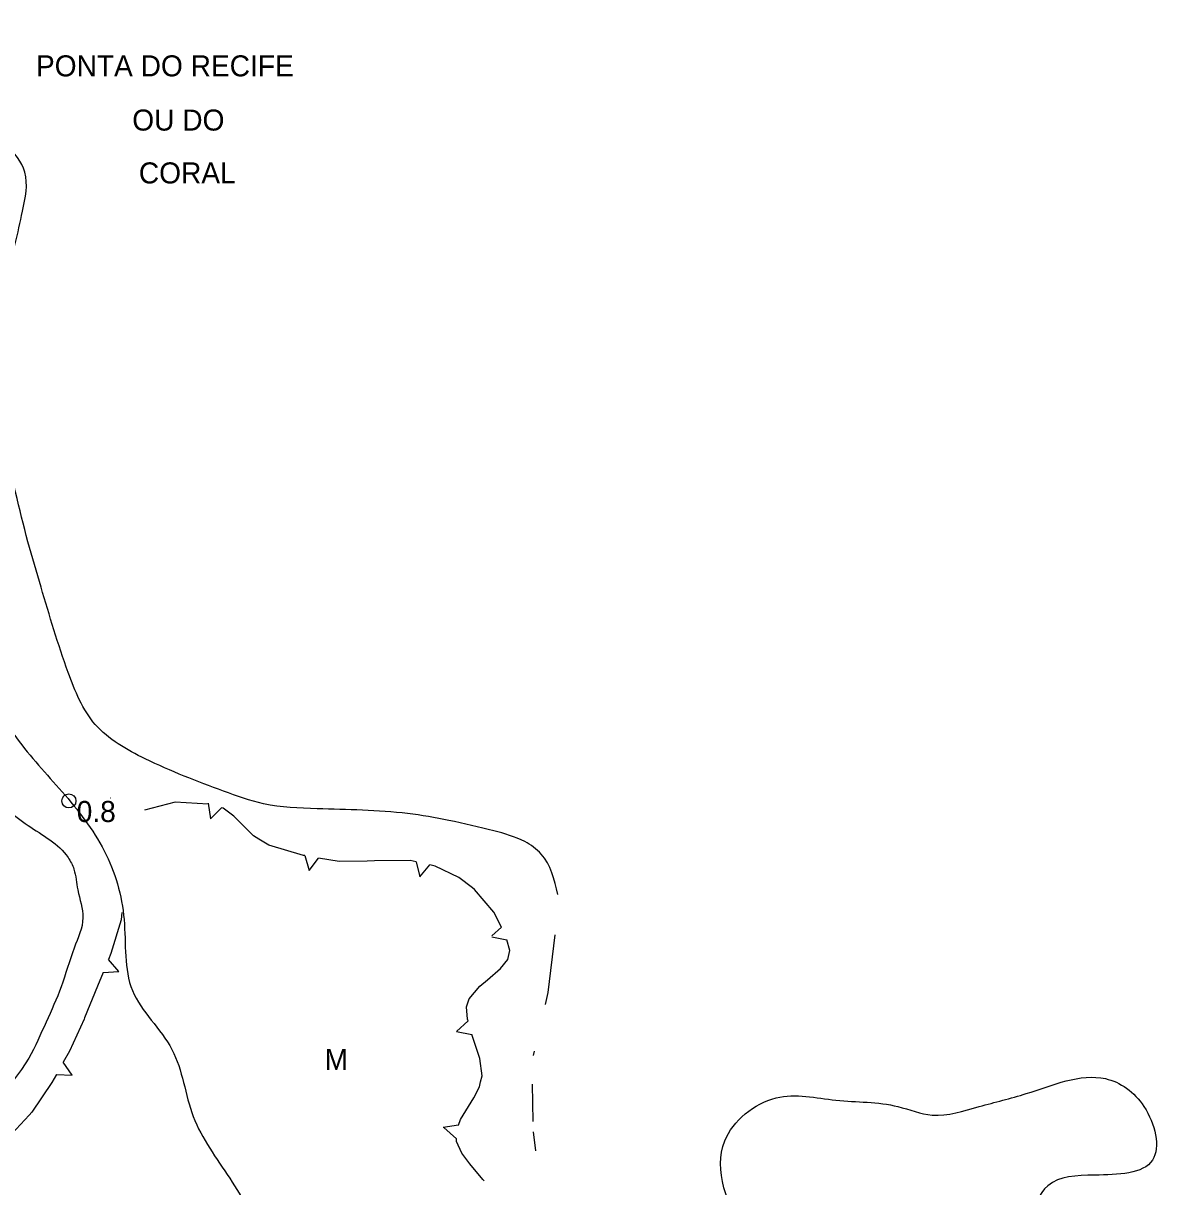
# Model space of a CAD drawing. Extents: x 699583 to 742872, y 945858 to 952018.
# Drawn here: x 712612.5 to 712774.8, y 951409.2 to 951575.1 of the extents above; entities that cross this region are included whole.
import ezdxf

# ---------------------------------------------------------------- set-up
doc = ezdxf.new("R2010")
doc.units = 0
for name, color, linetype in [('Level 1', 7, 'Continuous'), ('Level 28', 7, 'Continuous'), ('Level 31', 7, 'Continuous'), ('Level 41', 7, 'Continuous')]:
    doc.layers.add(name, color=color, linetype=linetype)

msp = doc.modelspace()

# ---------------------------------------------------------------- linework, layer by layer
at = {"layer": 'Level 1'}
msp.add_circle((712619.02, 951464.226), 1, dxfattribs=at)
msp.add_circle((712619.02, 951464.226), 1, dxfattribs=at)
at = {"layer": 'Level 28'}
msp.add_spline([(712603.72, 951492.5), (712604.273, 951490.409), (712606.758, 951482.08), (712611.538, 951473.22), (712618.048, 951465.54), (712624.058, 951457.13), (712626.888, 951447.3), (712628.088, 951437.19), (712633.718, 951428.78), (712636.768, 951419.22), (712641.958, 951410.41), (712647.028, 951401.7), (712652.068, 951392.93), (712657.688, 951384.57), (712660.098, 951374.62), (712661.108, 951364.59), (712659.939, 951357.373)], degree=3, dxfattribs=at)
msp.add_spline([(712603.72, 951492.5), (712604.273, 951490.409), (712606.758, 951482.08), (712611.538, 951473.22), (712618.048, 951465.54), (712624.058, 951457.13), (712626.888, 951447.3), (712628.088, 951437.19), (712633.718, 951428.78), (712636.768, 951419.22), (712641.958, 951410.41), (712647.028, 951401.7), (712652.068, 951392.93), (712657.688, 951384.57), (712660.098, 951374.62), (712661.108, 951364.59), (712659.939, 951357.373)], degree=3, dxfattribs=at)
at = {"layer": 'Level 31'}
for points in [[(712686.985, 951435.195), (712687.391, 951436.925), (712688.4, 951445.135)], [(712686.985, 951435.195), (712687.391, 951436.925), (712688.4, 951445.135)], [(712685.283, 951427.943), (712685.424, 951428.543)], [(712685.283, 951427.943), (712685.424, 951428.543)], [(712685.229, 951418.522), (712685.168, 951423.85)], [(712685.229, 951418.522), (712685.168, 951423.85)], [(712685.643, 951414.328), (712685.292, 951417.013)], [(712685.643, 951414.328), (712685.292, 951417.013)]]:
    msp.add_lwpolyline(points, dxfattribs=at)
for points in [[(712688.788, 951450.897), (712686.4, 951456.65), (712684.044, 951458.429), (712679.643, 951459.958), (712673.239, 951461.451), (712667.34, 951462.427), (712654.43, 951463.114), (712646.798, 951463.832), (712641.075, 951465.638), (712629.901, 951470.231), (712622.79, 951475.131), (712618.919, 951482.566), (712615.054, 951494.721), (712613.184, 951501.207), (712609.945, 951515.33), (712608.24, 951525.374), (712607.88, 951531.731), (712610.084, 951539.15), (712612.404, 951548.344), (712612.732, 951553.924), (712610.093, 951557.748), (712605.175, 951561.272), (712602.651, 951563.97), (712602.098, 951567.865), (712600.5, 951573.084), (712599.77, 951574.371), (712597.497, 951575.12), (712595.333, 951574.831), (712593.396, 951573.668), (712593.147, 951572.084), (712592.804, 951570.03), (712590.708, 951568.823), (712588.822, 951567.543), (712588.596, 951565.962), (712589.171, 951562.732), (712588.584, 951560.495), (712583.004, 951559.154), (712578.237, 951558.902), (712574.738, 951559.946), (712573.479, 951562.884), (712570.957, 951566.504), (712568.376, 951567.012), (712566.095, 951566.75), (712564.845, 951565.684), (712564.201, 951562.745), (712563.756, 951556.37), (712561.85, 951549.827), (712561.224, 951545.907), (712561.055, 951541.351), (712560.683, 951535.995), (712559.84, 951530.376), (712558.799, 951523.903), (712559.849, 951521.221), (712564.242, 951518.061), (712568.642, 951515.008), (712569.674, 951512.572), (712571.268, 951507.564), (712574.669, 951502.122), (712578.204, 951496.85), (712583.298, 951489.986)], [(712688.788, 951450.897), (712686.4, 951456.65), (712684.044, 951458.429), (712679.643, 951459.958), (712673.239, 951461.451), (712667.34, 951462.427), (712654.43, 951463.114), (712646.798, 951463.832), (712641.075, 951465.638), (712629.901, 951470.231), (712622.79, 951475.131), (712618.919, 951482.566), (712615.054, 951494.721), (712613.184, 951501.207), (712609.945, 951515.33), (712608.24, 951525.374), (712607.88, 951531.731), (712610.084, 951539.15), (712612.404, 951548.344), (712612.732, 951553.924), (712610.093, 951557.748), (712605.175, 951561.272), (712602.651, 951563.97), (712602.098, 951567.865), (712600.5, 951573.084), (712599.77, 951574.371), (712597.497, 951575.12), (712595.333, 951574.831), (712593.396, 951573.668), (712593.147, 951572.084), (712592.804, 951570.03), (712590.708, 951568.823), (712588.822, 951567.543), (712588.596, 951565.962), (712589.171, 951562.732), (712588.584, 951560.495), (712583.004, 951559.154), (712578.237, 951558.902), (712574.738, 951559.946), (712573.479, 951562.884), (712570.957, 951566.504), (712568.376, 951567.012), (712566.095, 951566.75), (712564.845, 951565.684), (712564.201, 951562.745), (712563.756, 951556.37), (712561.85, 951549.827), (712561.224, 951545.907), (712561.055, 951541.351), (712560.683, 951535.995), (712559.84, 951530.376), (712558.799, 951523.903), (712559.849, 951521.221), (712564.242, 951518.061), (712568.642, 951515.008), (712569.674, 951512.572), (712571.268, 951507.564), (712574.669, 951502.122), (712578.204, 951496.85), (712583.298, 951489.986)], [(712583.298, 951489.986), (712587.719, 951486.093), (712591.672, 951482.289), (712596.478, 951477.083), (712600.831, 951472.154), (712607.328, 951465.638), (712613.207, 951460.725), (712618.907, 951456.165), (712619.737, 951454.492), (712620.285, 951451.547), (712621.025, 951447.567), (712619.771, 951443.254), (712617.917, 951437.711), (712615.767, 951432.68), (712613.285, 951427.543), (712603.324, 951415.837), (712597.802, 951409.111), (712594.341, 951404.542), (712592.896, 951398.222), (712590.445, 951389.379), (712588.9, 951384.688), (712585.173, 951377.181), (712578.756, 951371.588), (712569.152, 951364.32), (712564.364, 951360.706), (712561.726, 951357.051), (712561.218, 951350.356), (712560.445, 951342.827), (712559.507, 951335.276), (712559.004, 951328.805), (712557.603, 951324.256), (712556.334, 951320.566), (712554.858, 951314.594), (712553.641, 951307.117), (712550.935, 951301.88), (712546.159, 951295.188), (712543.469, 951291.838), (712538.744, 951290.002), (712533.998, 951288.245), (712528.913, 951288.073), (712523.746, 951287.782), (712520.286, 951286.734), (712514.769, 951285.065), (712512.012, 951283.123), (712507.945, 951278.023), (712505.107, 951272.983), (712501.889, 951270.733), (712493.227, 951267.225), (712487.313, 951264.702), (712479.383, 951261.551), (712473.986, 951259.535), (712465.693, 951258.455), (712453.106, 951256.997), (712443.178, 951255.269), (712437.417, 951254.101), (712429.317, 951252.322), (712421.651, 951250.362), (712416.296, 951248.827), (712411.625, 951247.43)], [(712583.298, 951489.986), (712587.719, 951486.093), (712591.672, 951482.289), (712596.478, 951477.083), (712600.831, 951472.154), (712607.328, 951465.638), (712613.207, 951460.725), (712618.907, 951456.165), (712619.737, 951454.492), (712620.285, 951451.547), (712621.025, 951447.567), (712619.771, 951443.254), (712617.917, 951437.711), (712615.767, 951432.68), (712613.285, 951427.543), (712603.324, 951415.837), (712597.802, 951409.111), (712594.341, 951404.542), (712592.896, 951398.222), (712590.445, 951389.379), (712588.9, 951384.688), (712585.173, 951377.181), (712578.756, 951371.588), (712569.152, 951364.32), (712564.364, 951360.706), (712561.726, 951357.051), (712561.218, 951350.356), (712560.445, 951342.827), (712559.507, 951335.276), (712559.004, 951328.805), (712557.603, 951324.256), (712556.334, 951320.566), (712554.858, 951314.594), (712553.641, 951307.117), (712550.935, 951301.88), (712546.159, 951295.188), (712543.469, 951291.838), (712538.744, 951290.002), (712533.998, 951288.245), (712528.913, 951288.073), (712523.746, 951287.782), (712520.286, 951286.734), (712514.769, 951285.065), (712512.012, 951283.123), (712507.945, 951278.023), (712505.107, 951272.983), (712501.889, 951270.733), (712493.227, 951267.225), (712487.313, 951264.702), (712479.383, 951261.551), (712473.986, 951259.535), (712465.693, 951258.455), (712453.106, 951256.997), (712443.178, 951255.269), (712437.417, 951254.101), (712429.317, 951252.322), (712421.651, 951250.362), (712416.296, 951248.827), (712411.625, 951247.43)], [(712694.277, 951384.389), (712695.26, 951383.34), (712710.53, 951378.23), (712717.15, 951387.31), (712715.01, 951401.99), (712712.57, 951415.75), (712719.9, 951421.87), (712728.44, 951421.56), (712737.29, 951420.64), (712742.17, 951419.42), (712748.88, 951420.64), (712755.59, 951422.48), (712766.88, 951424.62), (712772.38, 951420.64), (712773.6, 951413), (712765.36, 951410.86), (712758.65, 951409.33), (712756.51, 951404.74), (712757.43, 951399.85), (712758.65, 951393.73), (712761.09, 951389.45), (712764.214, 951382.888)], [(712694.277, 951384.389), (712695.26, 951383.34), (712710.53, 951378.23), (712717.15, 951387.31), (712715.01, 951401.99), (712712.57, 951415.75), (712719.9, 951421.87), (712728.44, 951421.56), (712737.29, 951420.64), (712742.17, 951419.42), (712748.88, 951420.64), (712755.59, 951422.48), (712766.88, 951424.62), (712772.38, 951420.64), (712773.6, 951413), (712765.36, 951410.86), (712758.65, 951409.33), (712756.51, 951404.74), (712757.43, 951399.85), (712758.65, 951393.73), (712761.09, 951389.45), (712764.214, 951382.888)]]:
    msp.add_spline(points, degree=3, dxfattribs=at)
at = {"layer": 'Level 41'}
for p, q in [((712638.899, 951463.901), (712639.21, 951461.69)), ((712638.899, 951463.901), (712639.21, 951461.69)), ((712639.21, 951461.69), (712640.796, 951463.261)), ((712639.21, 951461.69), (712640.796, 951463.261)), ((712652.657, 951456.43), (712653.3, 951454.291)), ((712652.657, 951456.43), (712653.3, 951454.291)), ((712653.3, 951454.291), (712654.629, 951456.085)), ((712653.3, 951454.291), (712654.629, 951456.085)), ((712668.553, 951455.559), (712669.095, 951453.392)), ((712668.553, 951455.559), (712669.095, 951453.392)), ((712669.095, 951453.392), (712670.507, 951455.122)), ((712669.095, 951453.392), (712670.507, 951455.122)), ((712680.735, 951446.246), (712679.358, 951444.98)), ((712680.735, 951446.246), (712679.358, 951444.98)), ((712679.329, 951444.87), (712681.514, 951444.412)), ((712679.329, 951444.87), (712681.514, 951444.412)), ((712626.139, 951439.918), (712624.667, 951441.596)), ((712626.139, 951439.918), (712624.667, 951441.596)), ((712623.912, 951439.742), (712626.139, 951439.918)), ((712623.912, 951439.742), (712626.139, 951439.918)), ((712675.963, 951432.862), (712674.307, 951431.365)), ((712675.963, 951432.862), (712674.307, 951431.365)), ((712674.307, 951431.365), (712676.497, 951430.933)), ((712674.307, 951431.365), (712676.497, 951430.933)), ((712619.484, 951425.127), (712618.223, 951426.969)), ((712619.484, 951425.127), (712618.223, 951426.969)), ((712617.253, 951425.218), (712619.484, 951425.127)), ((712617.253, 951425.218), (712619.484, 951425.127)), ((712674.612, 951417.964), (712672.403, 951417.632)), ((712674.612, 951417.964), (712672.403, 951417.632)), ((712672.528, 951417.64), (712674.294, 951416.026)), ((712672.528, 951417.64), (712674.294, 951416.026))]:
    msp.add_line(p, q, dxfattribs=at)
for points in [[(712624.937, 951464.623), (712624.912, 951464.625)], [(712624.937, 951464.623), (712624.912, 951464.625)], [(712638.876, 951463.783), (712634.204, 951464.031), (712629.79, 951462.89)], [(712638.876, 951463.783), (712634.204, 951464.031), (712629.79, 951462.89)], [(712646.119, 951458.794), (712645.378, 951459.251), (712642.547, 951462.043), (712641.046, 951463.177), (712640.796, 951463.261)], [(712646.119, 951458.794), (712645.378, 951459.251), (712642.547, 951462.043), (712641.046, 951463.177), (712640.796, 951463.261)], [(712652.657, 951456.43), (712652.511, 951456.455), (712647.548, 951457.91), (712646.119, 951458.794)], [(712652.657, 951456.43), (712652.511, 951456.455), (712647.548, 951457.91), (712646.119, 951458.794)], [(712661.575, 951455.658), (712657.568, 951455.57), (712654.629, 951456.085)], [(712661.575, 951455.658), (712657.568, 951455.57), (712654.629, 951456.085)], [(712668.553, 951455.559), (712667.698, 951455.75), (712662.628, 951455.681), (712661.575, 951455.658)], [(712668.553, 951455.559), (712667.698, 951455.75), (712662.628, 951455.681), (712661.575, 951455.658)], [(712676.59, 951451.814), (712674.666, 951453.312), (712671.291, 951454.946), (712670.507, 951455.122)], [(712676.59, 951451.814), (712674.666, 951453.312), (712671.291, 951454.946), (712670.507, 951455.122)], [(712680.735, 951446.246), (712679.644, 951448.388), (712676.878, 951451.59), (712676.59, 951451.814)], [(712680.735, 951446.246), (712679.644, 951448.388), (712676.878, 951451.59), (712676.59, 951451.814)], [(712626.578, 951448.3), (712626.468, 951447.27), (712625.018, 951442.459), (712624.667, 951441.596)], [(712626.578, 951448.3), (712626.468, 951447.27), (712625.018, 951442.459), (712624.667, 951441.596)], [(712678.73, 951438.728), (712680.605, 951440.334), (712681.636, 951441.603), (712681.908, 951442.92), (712681.514, 951444.412)], [(712678.73, 951438.728), (712680.605, 951440.334), (712681.636, 951441.603), (712681.908, 951442.92), (712681.514, 951444.412)], [(712623.912, 951439.742), (712623.118, 951437.79), (712621.239, 951433.273)], [(712623.912, 951439.742), (712623.118, 951437.79), (712621.239, 951433.273)], [(712675.963, 951432.862), (712675.896, 951433.108), (712675.758, 951434.88), (712676.104, 951435.991), (712677.642, 951437.796), (712678.73, 951438.728)], [(712675.963, 951432.862), (712675.896, 951433.108), (712675.758, 951434.88), (712676.104, 951435.991), (712677.642, 951437.796), (712678.73, 951438.728)], [(712621.239, 951433.273), (712621.179, 951433.127), (712619.088, 951428.53), (712618.223, 951426.969)], [(712621.239, 951433.273), (712621.179, 951433.127), (712619.088, 951428.53), (712618.223, 951426.969)], [(712677.752, 951424.174), (712677.958, 951425.01), (712677.663, 951427.471), (712676.513, 951430.938)], [(712677.752, 951424.174), (712677.958, 951425.01), (712677.663, 951427.471), (712676.513, 951430.938)], [(712617.253, 951425.218), (712616.61, 951424.06), (712613.738, 951419.83), (712613.357, 951419.416)], [(712617.253, 951425.218), (712616.61, 951424.06), (712613.738, 951419.83), (712613.357, 951419.416)], [(712674.612, 951417.964), (712674.889, 951418.811), (712676.769, 951421.893), (712677.573, 951423.449), (712677.752, 951424.174)], [(712674.612, 951417.964), (712674.889, 951418.811), (712676.769, 951421.893), (712677.573, 951423.449), (712677.752, 951424.174)], [(712613.357, 951419.416), (712610.285, 951416.083), (712608.599, 951414.293)], [(712613.357, 951419.416), (712610.285, 951416.083), (712608.599, 951414.293)], [(712678.072, 951410.25), (712676.198, 951412.482), (712675.076, 951414.007), (712674.328, 951415.64), (712674.294, 951416.026)], [(712678.072, 951410.25), (712676.198, 951412.482), (712675.076, 951414.007), (712674.328, 951415.64), (712674.294, 951416.026)], [(712678.238, 951410.052), (712678.072, 951410.25)], [(712678.238, 951410.052), (712678.072, 951410.25)]]:
    msp.add_lwpolyline(points, dxfattribs=at)

# ---------------------------------------------------------------- texts
at = {"layer": 'Level 1'}
msp.add_text(' 0.8', height=3, dxfattribs=at).set_placement((712619.02, 951461.226))
msp.add_text(' 0.8', height=3, dxfattribs=at).set_placement((712619.02, 951461.226))
at = {"layer": 'Level 31'}
for s, p in [('PONTA DO RECIFE', (712614.32, 951567.57)), ('PONTA DO RECIFE', (712614.32, 951567.57)), ('OU DO', (712628.06, 951559.84)), ('OU DO', (712628.06, 951559.84)), ('CORAL', (712629, 951552.3)), ('CORAL', (712629, 951552.3))]:
    msp.add_text(s, height=3, rotation=360, dxfattribs=at).set_placement(p)
at = {"layer": 'Level 41'}
msp.add_text('M', height=3, rotation=359.99999722, dxfattribs=at).set_placement((712655.488, 951425.87))
msp.add_text('M', height=3, rotation=359.99999722, dxfattribs=at).set_placement((712655.488, 951425.87))

doc.saveas('drawing.dxf')
